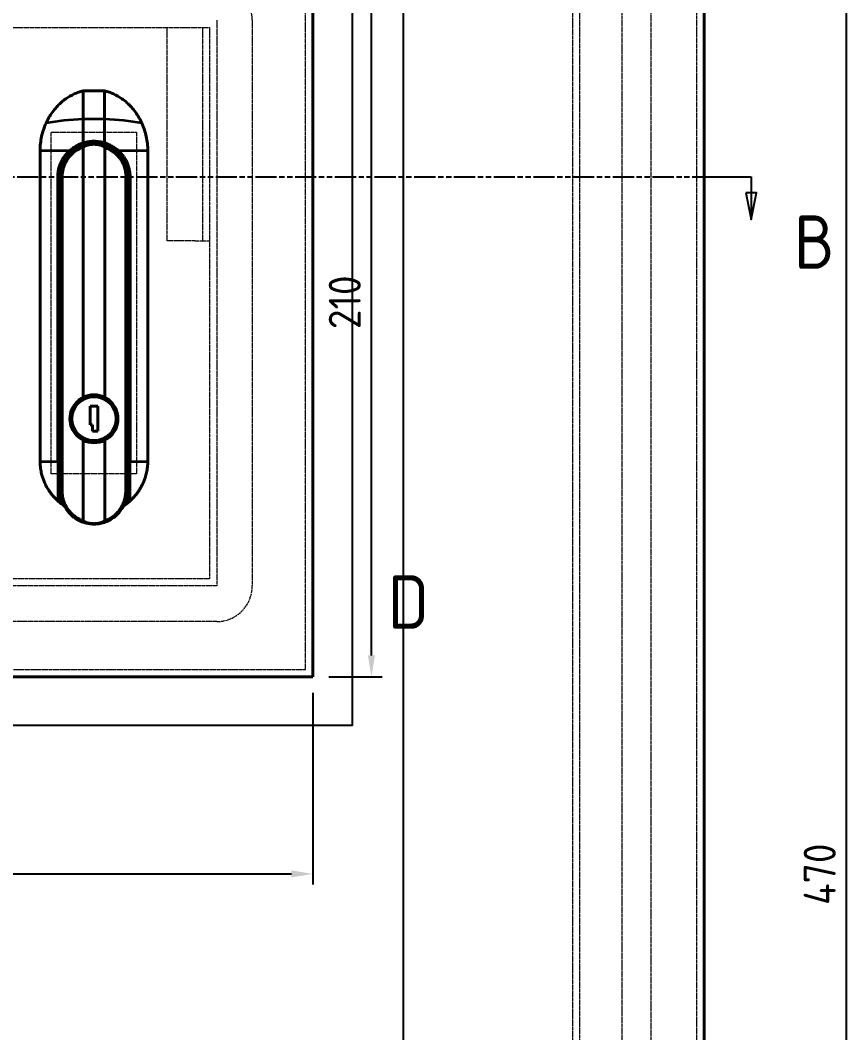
# Model space of a CAD drawing. Header units: millimetres. Extents: x 0 to 3567, y 0 to 2523.
# Drawn here: x 1014.7 to 1245.9, y 529.5 to 814.1 of the extents above; entities that cross this region are included whole.
import ezdxf

# ---------------------------------------------------------------- set-up
doc = ezdxf.new("R2010")
doc.units = ezdxf.units.MM
doc.header["$LTSCALE"] = 3
for name, pattern in [('CHAIN', [0.7087, 0.4724, -0.0591, 0.1181, -0.0591]), ('DASHED', [0.2067, 0.1654, -0.0413]), ('DOUBLE_DASH_CHAIN', [1.2403, 0.6614, -0.0827, 0.1654, -0.0827, 0.1654, -0.0827])]:
    doc.linetypes.add(name, pattern=pattern)
for name, color, linetype, lineweight, true_color in [('가려진 것(ISO)', 2, 'DASHED', 18, 0xffff00), ('가시적인 것(ISO)', 3, 'Continuous', 40, 0x00ff00), ('가시적인 좁은 것(ISO)', 3, 'Continuous', 35, 0x00ff00), ('치수(ISO)', 2, 'Continuous', 25, 0xffff00)]:
    doc.layers.add(name, color=color, linetype=linetype, lineweight=lineweight, true_color=true_color)
doc.layers.add('단면선(ISO)', color=7, linetype='CHAIN', lineweight=25)
doc.layers.add('상세 경계(JIS)', color=7, linetype='Continuous', lineweight=25)
doc.styles.add('부품번호텍스트_PSTEK_POSCO', font='isocp.shx')
doc.styles.add('치수 텍스트_PSTEK_POSCO', font='isocp.shx')
doc.dimstyles.new('치수_PSTEK_POSCO', dxfattribs={"dimscale": 3, "dimtxt": 3, "dimasz": 2, "dimexe": 1, "dimexo": 1.5, "dimgap": 1, "dimtad": 1, "dimrnd": 1e-08, "dimdsep": 46, "dimtxsty": '치수 텍스트_PSTEK_POSCO', "dimcen": 0.09, "dimdle": 10, "dimclrd": 7, "dimclre": 7, "dimclrt": 2, "dimadec": 1, "dimazin": 2, "dimtfac": 1, "dimtmove": 0, "dimatfit": 3, "dimfxl": 1, "dimtolj": 1, "dimlwd": -1, "dimlwe": -1, "dimarcsym": 0})

# ---------------------------------------------------------------- blocks, each defined once
blk = doc.blocks.new('2dTransSection1')
at = {"layer": '단면선(ISO)', "linetype": 'DOUBLE_DASH_CHAIN'}
blk.add_line((218.882, 256.689), (406.711, 256.689), dxfattribs=at)
at = {"layer": '단면선(ISO)', "linetype": 'Continuous'}
for p, q in [((402.732, 256.689), (406.711, 256.689)), ((406.711, 256.689), (406.711, 255.189)), ((406.211, 255.189), (406.711, 252.689)), ((407.211, 255.189), (406.211, 255.189)), ((406.711, 255.189), (406.711, 252.689)), ((406.711, 252.689), (407.211, 255.189))]:
    blk.add_line(p, q, dxfattribs=at)
at = {"layer": '단면선(ISO)', "linetype": 'Continuous', "flags": 128}
blk.add_lwpolyline([(406.211, 255.189), (406.711, 252.689), (407.211, 255.189), (406.211, 255.189)], dxfattribs=at)
at = {"layer": '단면선(ISO)'}
blk.add_solid([(406.211, 255.189), (406.711, 252.689), (407.211, 255.189), (406.211, 255.189)], dxfattribs=at)
at = {"layer": '단면선(ISO)', "insert": (410.731, 248.082), "char_height": 5, "attachment_point": 7, "style": '부품번호텍스트_PSTEK_POSCO'}
blk.add_mtext('B', dxfattribs=at)
blk = doc.blocks.new('*D25')
at = {"layer": 'Defpoints', "color": 0, "transparency": 16777216}
for p in [(676.94, 958.98), (1122.45, 958.98), (1206.94, 288.98)]:
    blk.add_point(p, dxfattribs=at)
at = {"layer": '치수(ISO)', "color": 7, "transparency": 16777216}
blk.add_line((1122.45, 294.98), (1122.45, 952.98), dxfattribs=at)
for points in [[(1121.45, 952.98), (1123.45, 952.98), (1122.45, 958.98)], [(1121.45, 294.98), (1123.45, 294.98), (1122.45, 288.98)]]:
    blk.add_solid(points, dxfattribs=at)
at = {"layer": '치수(ISO)', "color": 2, "transparency": 16777216, "insert": (1114.95, 308.1), "char_height": 9, "attachment_point": 4, "rotation": 90, "style": '치수 텍스트_PSTEK_POSCO'}
blk.add_mtext('\\A1;670', dxfattribs=at)
blk = doc.blocks.new('2dDetail0')
at = {"layer": '상세 경계(JIS)', "flags": 128}
blk.add_lwpolyline([(257.306, 205.317), (369.383, 205.317), (369.383, 285.181), (257.306, 285.181), (257.306, 205.317)], dxfattribs=at)
at = {"layer": '상세 경계(JIS)', "insert": (372.68, 214.359), "char_height": 5, "attachment_point": 7, "style": '부품번호텍스트_PSTEK_POSCO'}
blk.add_mtext('D', dxfattribs=at)
blk = doc.blocks.new('*D90')
at = {"layer": 'Defpoints', "color": 0, "transparency": 16777216}
for p in [(1146.94, 858.98), (1246.94, 858.98), (1146.94, 388.98)]:
    blk.add_point(p, dxfattribs=at)
at = {"layer": '치수(ISO)', "color": 7, "transparency": 16777216}
for p, q in [((1151.44, 858.98), (1249.94, 858.98)), ((1246.94, 394.98), (1246.94, 852.98)), ((1151.44, 388.98), (1249.94, 388.98))]:
    blk.add_line(p, q, dxfattribs=at)
for points in [[(1245.94, 852.98), (1247.94, 852.98), (1246.94, 858.98)], [(1245.94, 394.98), (1247.94, 394.98), (1246.94, 388.98)]]:
    blk.add_solid(points, dxfattribs=at)
at = {"layer": '치수(ISO)', "color": 2, "transparency": 16777216, "insert": (1239.44, 565.44), "char_height": 9, "attachment_point": 4, "rotation": 90, "style": '치수 텍스트_PSTEK_POSCO'}
blk.add_mtext('\\A1;470', dxfattribs=at)
blk = doc.blocks.new('*D96')
at = {"layer": 'Defpoints', "color": 0, "transparency": 16777216}
for p in [(786.94, 629.58), (1096.94, 629.58), (1096.94, 574.17)]:
    blk.add_point(p, dxfattribs=at)
at = {"layer": '치수(ISO)', "color": 7, "transparency": 16777216}
for p, q in [((786.94, 625.08), (786.94, 571.17)), ((1096.94, 625.08), (1096.94, 571.17)), ((792.94, 574.17), (1090.94, 574.17))]:
    blk.add_line(p, q, dxfattribs=at)
for points in [[(792.94, 575.17), (792.94, 573.17), (786.94, 574.17)], [(1090.94, 575.17), (1090.94, 573.17), (1096.94, 574.17)]]:
    blk.add_solid(points, dxfattribs=at)
at = {"layer": '치수(ISO)', "color": 2, "transparency": 16777216, "insert": (934.73, 581.67), "char_height": 9, "attachment_point": 4, "style": '치수 텍스트_PSTEK_POSCO'}
blk.add_mtext('\\A1;310', dxfattribs=at)
blk = doc.blocks.new('*D97')
at = {"layer": 'Defpoints', "color": 0, "transparency": 16777216}
for p in [(1096.94, 839.58), (1113.44, 839.58), (1096.94, 629.58)]:
    blk.add_point(p, dxfattribs=at)
at = {"layer": '치수(ISO)', "color": 7, "transparency": 16777216}
for p, q in [((1101.44, 839.58), (1116.44, 839.58)), ((1113.44, 635.58), (1113.44, 833.58)), ((1101.44, 629.58), (1116.44, 629.58))]:
    blk.add_line(p, q, dxfattribs=at)
for points in [[(1112.44, 833.58), (1114.44, 833.58), (1113.44, 839.58)], [(1112.44, 635.58), (1114.44, 635.58), (1113.44, 629.58)]]:
    blk.add_solid(points, dxfattribs=at)
at = {"layer": '치수(ISO)', "color": 2, "transparency": 16777216, "insert": (1105.94, 727.26), "char_height": 9, "attachment_point": 4, "rotation": 90, "style": '치수 텍스트_PSTEK_POSCO'}
blk.add_mtext('\\A1;210', dxfattribs=at)

msp = doc.modelspace()

# ---------------------------------------------------------------- linework, layer by layer
at = {"layer": '가려진 것(ISO)'}
for p, q in [((1204.9382, 290.9776), (1204.9382, 956.9776)), ((1191.9382, 943.9776), (1191.9382, 303.9776)), ((1183.9382, 321.9776), (1183.9382, 925.9776)), ((1169.9382, 921.9776), (1169.9382, 325.9776)), ((1171.9382, 923.9776), (1171.9382, 323.9776)), ((1094.9382, 631.5776), (1094.9382, 837.5776)), ((1069.9382, 814.0776), (1069.9382, 655.0776)), ((1079.9382, 814.0776), (1079.9382, 655.0776)), ((815.9382, 812.0776), (1067.9382, 812.0776)), ((1055.9382, 812.0776), (1055.9382, 752.0776)), ((1065.9382, 812.0776), (1065.9382, 752.0776)), ((1067.9382, 812.0776), (1067.9382, 657.0776)), ((1023.4382, 686.5776), (1023.4382, 782.5776)), ((1023.4382, 782.5776), (1047.4382, 782.5776)), ((1047.4382, 782.5776), (1047.4382, 686.5776)), ((1063.9382, 752.0776), (1055.9382, 752.0776)), ((1063.9382, 752.0776), (1067.9382, 752.0776)), ((1047.4382, 686.5776), (1023.4382, 686.5776)), ((1069.9382, 655.0776), (813.9382, 655.0776)), ((1067.9382, 657.0776), (815.9382, 657.0776)), ((1069.9382, 645.0776), (813.9382, 645.0776)), ((788.9382, 631.5776), (1094.9382, 631.5776))]:
    msp.add_line(p, q, dxfattribs=at)
for centre, start, end in [((1069.9382, 814.0776), 0, 90), ((1069.9382, 655.0776), 270, 0)]:
    msp.add_arc(centre, 10, start, end, dxfattribs=at)
at = {"layer": '가시적인 것(ISO)'}
for p, q in [((1206.9382, 288.9776), (1206.9382, 958.9776)), ((1096.9382, 629.5776), (1096.9382, 839.5776)), ((1038.4382, 794.2286), (1032.4382, 794.2286)), ((1032.4382, 786.2462), (1032.4382, 794.2286)), ((1038.4382, 786.2462), (1038.4382, 794.2286)), ((1032.4382, 779.6976), (1032.4382, 786.2462)), ((1038.4382, 779.6976), (1038.4382, 786.2462)), ((1020.3007, 777.4423), (1020.3007, 690.0884)), ((1032.4152, 778.3105), (1032.4152, 708.1128)), ((1038.4612, 778.3104), (1038.4612, 708.1128)), ((1050.5757, 777.4423), (1050.5757, 690.0884)), ((1025.6882, 690.0807), (1025.6882, 770.0776)), ((1026.1882, 770.0776), (1026.1882, 681.7276)), ((1044.6882, 681.7273), (1044.6882, 770.0777)), ((1045.1882, 770.0776), (1045.1882, 690.0821)), ((1034.3382, 705.5776), (1034.3382, 700.3776)), ((1036.5382, 705.5776), (1034.3382, 705.5776)), ((1036.5382, 698.5776), (1036.5382, 705.5776)), ((1034.3382, 700.3776), (1035.0382, 700.3776)), ((1035.0382, 700.3776), (1035.0382, 698.5776)), ((1035.0382, 698.5776), (1036.5382, 698.5776)), ((1032.4152, 696.0424), (1032.4151, 673.4947)), ((1038.4612, 696.0424), (1038.4611, 673.4949)), ((1025.6882, 690.0807), (1025.6882, 679.5698)), ((1045.1882, 679.5698), (1045.1882, 690.0821)), ((786.9382, 629.5776), (1096.9382, 629.5776))]:
    msp.add_line(p, q, dxfattribs=at)
msp.add_circle((1035.4382, 702.0776), 6.65, dxfattribs=at)
for centre, radius, start, end in [((1035.4382, 702.0776), 6.75, 63.394167, 116.605833), ((1026.1882, 706.2877), 0.5, 158.65078, 180), ((1035.4382, 702.299), 10.5733, 151.026608, 156.674273), ((1035.4382, 702.299), 10.5733, 23.325727, 28.973392), ((1044.6882, 706.2877), 0.5, 0, 23.325727), ((1035.4382, 702.0776), 6.75, 243.394167, 296.605833), ((1026.1882, 692.5432), 0.5, 180, 270), ((1044.6882, 692.5432), 0.5, 270, 0)]:
    msp.add_arc(centre, radius, start, end, dxfattribs=at)
for centre, major_axis, ratio, start_param, end_param in [((1025.3717, 679.6038), (-0.0213, 0.6567), 0.48079044, 4.24002372, 4.64485713), ((1045.504, 679.6035), (0.0211, 0.656), 0.48032831, 1.63765053, 2.04293207)]:
    msp.add_ellipse(centre, major_axis=major_axis, ratio=ratio, start_param=start_param, end_param=end_param, dxfattribs=at)
for points, knots in [([(1021.9747, 785.1425), (1022.4781, 786.2269), (1023.0785, 787.2665), (1024.4775, 789.2074), (1025.274, 790.1054), (1026.6095, 791.3034), (1027.0772, 791.6772), (1028.2996, 792.5388), (1029.0783, 792.9886), (1030.3041, 793.5464), (1030.7208, 793.7123), (1031.5699, 794.0025), (1032.0016, 794.1266), (1032.4382, 794.2286)], [-1.4373876, -1.4373876, -1.4373876, -1.4373876, -1.07799796, -1.07799796, -0.71829101, -0.71829101, -0.53864198, -0.53864198, -0.26919777, -0.26919777, -0.13451784, -0.13451784, -0.000001, -0.000001, -0.000001, -0.000001]), ([(1038.4382, 794.2286), (1038.8748, 794.1266), (1039.3065, 794.0025), (1040.1556, 793.7123), (1040.5723, 793.5464), (1041.7981, 792.9886), (1042.5769, 792.5388), (1043.7992, 791.6773), (1044.2669, 791.3034), (1045.6024, 790.1054), (1046.3989, 789.2074), (1047.7979, 787.2665), (1048.3983, 786.2269), (1048.9017, 785.1425)], [-1.43451955, -1.43451955, -1.43451955, -1.43451955, -1.30026929, -1.30026929, -1.16585639, -1.16585639, -0.89694514, -0.89694514, -0.71765182, -0.71765182, -0.35866508, -0.35866508, -0.000001, -0.000001, -0.000001, -0.000001]), ([(1020.3007, 777.4423), (1020.3007, 778.7652), (1020.4401, 780.0896), (1020.8587, 782.0307), (1021.0331, 782.6701), (1021.4518, 783.9258), (1021.696, 784.5423), (1021.9747, 785.1425)], [-0.794182825, -0.794182825, -0.794182825, -0.794182825, -0.397060479, -0.397060479, -0.1985164, -0.1985164, -0.000001, -0.000001, -0.000001, -0.000001]), ([(1048.9017, 785.1425), (1049.1804, 784.5423), (1049.4246, 783.9258), (1049.8433, 782.6701), (1050.0177, 782.0307), (1050.4363, 780.0896), (1050.5757, 778.7652), (1050.5757, 777.4423)], [-0.79365146, -0.79365146, -0.79365146, -0.79365146, -0.595268882, -0.595268882, -0.396857642, -0.396857642, -0.000001, -0.000001, -0.000001, -0.000001]), ([(1032.4383, 779.6976), (1032.4548, 779.6469), (1032.4721, 779.5904), (1032.4873, 779.5432), (1032.5026, 779.4961), (1032.516, 779.4571), (1032.5261, 779.4299), (1032.5362, 779.4026), (1032.5428, 779.3877), (1032.5453, 779.3885)], [0, 0, 0, 0, 0.333333333, 0.333333333, 0.333333333, 0.666666667, 0.666666667, 0.666666667, 0.999999999, 0.999999999, 0.999999999, 0.999999999]), ([(1035.4394, 779.8276), (1035.894, 779.8275), (1036.3661, 779.7957), (1036.8503, 779.7248), (1037.3344, 779.6539), (1037.8306, 779.544), (1038.3311, 779.3885)], [0.000000008, 0.000000008, 0.000000008, 0.000000008, 0.5, 0.5, 0.5, 1, 1, 1, 1]), ([(1038.3311, 779.3885), (1038.3335, 779.3878), (1038.34, 779.4027), (1038.3501, 779.4299), (1038.3602, 779.4572), (1038.3738, 779.4961), (1038.3891, 779.5432), (1038.4044, 779.5904), (1038.4217, 779.6469), (1038.4382, 779.6976)], [0, 0, 0, 0, 0.33333333, 0.33333333, 0.33333333, 0.66666667, 0.66666667, 0.66666667, 1, 1, 1, 1]), ([(1025.6882, 770.0776), (1025.6882, 770.3559), (1025.7002, 770.6316), (1025.7232, 770.9027), (1025.7462, 771.1738), (1025.7802, 771.4404), (1025.8249, 771.7044), (1025.8696, 771.9684), (1025.9252, 772.2298), (1025.989, 772.4807), (1026.0528, 772.7316), (1026.1243, 772.972), (1026.2061, 773.2131), (1026.288, 773.4542), (1026.3803, 773.696), (1026.489, 773.9473), (1026.5977, 774.1985), (1026.723, 774.4593), (1026.8676, 774.726), (1027.0123, 774.9927), (1027.1763, 775.2655), (1027.3634, 775.542), (1027.5506, 775.8186), (1027.7608, 776.099), (1027.9995, 776.3807), (1028.2382, 776.6624), (1028.5055, 776.9453), (1028.8039, 777.2225)], [0, 0, 0, 0, 0.11111111, 0.11111111, 0.11111111, 0.22222222, 0.22222222, 0.22222222, 0.33333333, 0.33333333, 0.33333333, 0.44444444, 0.44444444, 0.44444444, 0.55555556, 0.55555556, 0.55555556, 0.66666667, 0.66666667, 0.66666667, 0.77777778, 0.77777778, 0.77777778, 0.88888889, 0.88888889, 0.88888889, 1, 1, 1, 1]), ([(1029.9188, 777.5004), (1029.4678, 777.165), (1029.0534, 776.7915), (1028.6908, 776.405), (1028.3241, 776.0139), (1028.0097, 775.6102), (1027.7437, 775.2115), (1027.4973, 774.8423), (1027.2921, 774.4777), (1027.1192, 774.1219)], [0.632184069, 0.632184069, 0.632184069, 0.632184069, 0.684210526, 0.684210526, 0.684210526, 0.736842105, 0.736842105, 0.736842105, 0.785600935, 0.785600935, 0.785600935, 0.785600935]), ([(1028.8039, 777.2225), (1029.1579, 777.5511), (1029.5365, 777.853), (1029.928, 778.1212), (1030.3195, 778.3894), (1030.7229, 778.6253), (1031.1574, 778.8376), (1031.5919, 779.0499), (1032.0581, 779.2372), (1032.5453, 779.3885)], [0.000000002, 0.000000002, 0.000000002, 0.000000002, 0.333333333, 0.333333333, 0.333333333, 0.666666667, 0.666666667, 0.666666667, 1, 1, 1, 1]), ([(1036.4077, 779.2766), (1036.382, 779.2794), (1036.3563, 779.282), (1036.3305, 779.2845), (1035.7737, 779.3384), (1035.2109, 779.3418), (1034.6514, 779.2941), (1034.2989, 779.264), (1033.9476, 779.2136), (1033.5998, 779.143)], [0.4186191542, 0.4186191542, 0.4186191542, 0.4186191542, 0.4210526316, 0.4210526316, 0.4210526316, 0.4736842105, 0.4736842105, 0.4736842105, 0.5068461747, 0.5068461747, 0.5068461747, 0.5068461747]), ([(1038.3311, 779.3885), (1038.7517, 779.2579), (1039.1774, 779.0941), (1039.5983, 778.8955), (1040.0193, 778.6969), (1040.4358, 778.4642), (1040.8504, 778.1875), (1041.265, 777.9108), (1041.6772, 777.5894), (1042.0725, 777.2225)], [0, 0, 0, 0, 0.333333333, 0.333333333, 0.333333333, 0.666666667, 0.666666667, 0.666666667, 0.999999984, 0.999999984, 0.999999984, 0.999999984]), ([(1042.481, 776.0743), (1042.4079, 776.1602), (1042.3332, 776.2447), (1042.2572, 776.3277), (1041.8668, 776.7536), (1041.4391, 777.1399), (1040.9833, 777.4813), (1040.5275, 777.8227), (1040.0436, 778.1193), (1039.5399, 778.3685), (1039.2711, 778.5014), (1038.9967, 778.6209), (1038.7176, 778.7267)], [0.20027112, 0.20027112, 0.20027112, 0.20027112, 0.210526316, 0.210526316, 0.210526316, 0.263157895, 0.263157895, 0.263157895, 0.315789474, 0.315789474, 0.315789474, 0.343868541, 0.343868541, 0.343868541, 0.343868541]), ([(1042.0725, 777.2225), (1042.5104, 776.8158), (1042.8948, 776.384), (1043.2295, 775.9391), (1043.5642, 775.4942), (1043.8491, 775.0361), (1044.0873, 774.5781), (1044.3256, 774.1202), (1044.5185, 773.663), (1044.6765, 773.1946), (1044.8346, 772.7261), (1044.9583, 772.2469), (1045.0473, 771.7292), (1045.1363, 771.2116), (1045.1882, 770.6553), (1045.1882, 770.0776)], [0, 0, 0, 0, 0.2, 0.2, 0.2, 0.4, 0.4, 0.4, 0.6, 0.6, 0.6, 0.8, 0.8, 0.8, 1, 1, 1, 1]), ([(1044.124, 773.2586), (1044.1081, 773.3022), (1044.0918, 773.3457), (1044.0751, 773.3891), (1043.8695, 773.9254), (1043.6113, 774.448), (1043.3058, 774.9421), (1043.3021, 774.948), (1043.2985, 774.954), (1043.2948, 774.9599)], [0.1010049834, 0.1010049834, 0.1010049834, 0.1010049834, 0.1052631579, 0.1052631579, 0.1052631579, 0.1578947368, 0.1578947368, 0.1578947368, 0.1585288644, 0.1585288644, 0.1585288644, 0.1585288644]), ([(1026.8707, 773.5648), (1026.7821, 773.3473), (1026.705, 773.1339), (1026.6375, 772.9253), (1026.5217, 772.5676), (1026.4344, 772.2239), (1026.3685, 771.8948)], [0.8114150302, 0.8114150302, 0.8114150302, 0.8114150302, 0.8421052632, 0.8421052632, 0.8421052632, 0.8947233693, 0.8947233693, 0.8947233693, 0.8947233693]), ([(1025.6882, 770.0776), (1025.6882, 769.5891), (1025.7272, 769.0545), (1025.8981, 767.9952), (1026.0299, 767.4706), (1026.1882, 766.9954)], [0, 0, 0, 0, 0.150259873, 0.150259873, 0.300519745, 0.300519745, 0.300519745, 0.300519745]), ([(1044.6882, 766.9954), (1044.8465, 767.4706), (1044.9783, 767.9952), (1045.1492, 769.0545), (1045.1882, 769.5891), (1045.1882, 770.0776)], [0.591638864, 0.591638864, 0.591638864, 0.591638864, 0.741898736, 0.741898736, 0.892158609, 0.892158609, 0.892158609, 0.892158609]), ([(1032.4152, 696.0424), (1031.7547, 696.3732), (1031.1565, 696.8134), (1030.0682, 697.9017), (1029.5494, 698.658), (1028.8593, 700.3197), (1028.6882, 701.2256), (1028.6882, 702.0776), (1028.6882, 702.9296), (1028.8593, 703.8355), (1029.5494, 705.4972), (1030.0682, 706.2535), (1031.1565, 707.3418), (1031.7547, 707.782), (1032.4152, 708.1128)], [-0.72151837, -0.72151837, -0.72151837, -0.72151837, -0.5112141, -0.5112141, -0.25560705, -0.25560705, 0, 0, 0, 0.25560705, 0.25560705, 0.5112141, 0.5112141, 0.72151837, 0.72151837, 0.72151837, 0.72151837]), ([(1038.4612, 708.1128), (1039.1217, 707.782), (1039.7199, 707.3418), (1040.8082, 706.2535), (1041.327, 705.4972), (1042.0171, 703.8355), (1042.1882, 702.9296), (1042.1882, 701.2256), (1042.0171, 700.3197), (1041.327, 698.658), (1040.8082, 697.9017), (1039.7199, 696.8134), (1039.1217, 696.3732), (1038.4612, 696.0424)], [1.32315626, 1.32315626, 1.32315626, 1.32315626, 1.53346053, 1.53346053, 1.78906758, 1.78906758, 2.04467463, 2.04467463, 2.30028168, 2.30028168, 2.55588873, 2.55588873, 2.766193, 2.766193, 2.766193, 2.766193]), ([(1025.2666, 678.998), (1024.4938, 679.6985), (1023.7953, 680.4772), (1022.5697, 682.1659), (1022.046, 683.0712), (1021.1934, 684.9754), (1020.867, 685.9685), (1020.5347, 687.4963), (1020.4503, 688.011), (1020.3352, 689.0467), (1020.3045, 689.5676), (1020.3007, 690.0884)], [-1.25220925, -1.25220925, -1.25220925, -1.25220925, -0.93896824, -0.93896824, -0.62576145, -0.62576145, -0.3126285, -0.3126285, -0.1562493, -0.1562493, -0.000001, -0.000001, -0.000001, -0.000001]), ([(1050.5757, 690.0884), (1050.5719, 689.5675), (1050.5411, 689.0465), (1050.426, 688.0106), (1050.3416, 687.4958), (1050.0092, 685.9677), (1049.6827, 684.9744), (1048.8299, 683.0703), (1048.3063, 682.1652), (1047.0808, 680.4768), (1046.3824, 679.6983), (1045.6098, 678.998)], [-1.25078986, -1.25078986, -1.25078986, -1.25078986, -1.09468686, -1.09468686, -0.93845387, -0.93845387, -0.62561404, -0.62561404, -0.31282474, -0.31282474, -0.00000088, -0.00000088, -0.00000088, -0.00000088]), ([(1028.1748, 675.9999), (1027.548, 676.7948), (1027.0449, 677.7081), (1026.3678, 679.6423), (1026.1882, 680.6924), (1026.1882, 681.7276)], [0, 0, 0, 0, 0.307930439, 0.307930439, 0.618472801, 0.618472801, 0.618472801, 0.618472801]), ([(1044.5345, 680.0483), (1044.5348, 680.0498), (1044.535, 680.0513), (1044.5353, 680.0528), (1044.5597, 680.1851), (1044.5812, 680.3181), (1044.5998, 680.4515), (1044.6585, 680.8732), (1044.6881, 681.3), (1044.6882, 681.7273)], [0.9410152222, 0.9410152222, 0.9410152222, 0.9410152222, 0.9411764706, 0.9411764706, 0.9411764706, 0.9553207522, 0.9553207522, 0.9553207522, 1, 1, 1, 1]), ([(1025.6872, 678.6307), (1025.6836, 678.6337), (1025.671, 678.6442), (1025.6395, 678.671), (1025.627, 678.6815), (1025.5918, 678.7116), (1025.5669, 678.7329), (1025.499, 678.7916), (1025.4521, 678.8324), (1025.3556, 678.9178), (1025.3091, 678.9595), (1025.2666, 678.998)], [-0.0707812005, -0.0707812005, -0.0707812005, -0.0707812005, -0.0554619635, -0.0554619635, -0.0476429769, -0.0476429769, -0.0354768856, -0.0354768856, -0.0172173939, -0.0172173939, -0.0000010422, -0.0000010422, -0.0000010422, -0.0000010422]), ([(1025.6872, 678.6307), (1025.6853, 678.6323), (1025.6812, 678.6386), (1025.6708, 678.6584), (1025.6642, 678.6729), (1025.6439, 678.7245), (1025.6287, 678.7734), (1025.6089, 678.8881), (1025.6019, 678.9692), (1025.6251, 679.1546), (1025.6457, 679.2342), (1025.6626, 679.3142)], [0.000001, 0.000001, 0.000001, 0.000001, 0.0081161226, 0.0081161226, 0.0172801377, 0.0172801377, 0.0368124179, 0.0368124179, 0.0561770731, 0.0561770731, 0.0720283438, 0.0720283438, 0.0720283438, 0.0720283438]), ([(1025.6872, 678.6307), (1026.0272, 678.3446), (1026.5283, 677.9594), (1027.0521, 677.6065), (1027.2091, 677.5049)], [0, 0, 0, 0, 0.176054506, 0.250168, 0.250168, 0.250168, 0.250168]), ([(1043.3007, 676.8549), (1043.3146, 676.8773), (1043.3284, 676.8997), (1043.342, 676.9222), (1043.4043, 677.0247), (1043.4645, 677.1281), (1043.5225, 677.2325), (1043.7398, 677.6233), (1043.9273, 678.0271), (1044.0844, 678.4404), (1044.0976, 678.475), (1044.1105, 678.5097), (1044.1232, 678.5444)], [0.8208071741, 0.8208071741, 0.8208071741, 0.8208071741, 0.8235294118, 0.8235294118, 0.8235294118, 0.8359271989, 0.8359271989, 0.8359271989, 0.8823529412, 0.8823529412, 0.8823529412, 0.8862409018, 0.8862409018, 0.8862409018, 0.8862409018]), ([(1043.6685, 677.5057), (1043.8233, 677.6059), (1043.9763, 677.7089), (1044.1274, 677.8147), (1044.3825, 677.9934), (1044.6321, 678.1799), (1044.8757, 678.3739), (1044.9813, 678.4581), (1045.0859, 678.5437), (1045.1892, 678.6307)], [0.750032047, 0.750032047, 0.750032047, 0.750032047, 0.823088642, 0.823088642, 0.823088642, 0.946474871, 0.946474871, 0.946474871, 1, 1, 1, 1]), ([(1045.2138, 679.3142), (1045.2307, 679.2343), (1045.2512, 679.1547), (1045.2745, 678.9693), (1045.2675, 678.8883), (1045.2478, 678.7736), (1045.2325, 678.7246), (1045.2122, 678.6729), (1045.2056, 678.6584), (1045.1952, 678.6386), (1045.1911, 678.6323), (1045.1892, 678.6307)], [0.000001, 0.000001, 0.000001, 0.000001, 0.024489744, 0.024489744, 0.054427799, 0.054427799, 0.084635184, 0.084635184, 0.09880659, 0.09880659, 0.111353737, 0.111353737, 0.111353737, 0.111353737]), ([(1045.1892, 678.6307), (1045.1928, 678.6337), (1045.2054, 678.6442), (1045.2369, 678.671), (1045.2494, 678.6815), (1045.2846, 678.7116), (1045.3095, 678.7329), (1045.3774, 678.7916), (1045.4243, 678.8324), (1045.5208, 678.9178), (1045.5673, 678.9595), (1045.6098, 678.998)], [0.0000018341, 0.0000018341, 0.0000018341, 0.0000018341, 0.015415401, 0.015415401, 0.0232826604, 0.0232826604, 0.0355238411, 0.0355238411, 0.0538959094, 0.0538959094, 0.0712183108, 0.0712183108, 0.0712183108, 0.0712183108]), ([(1028.1749, 676), (1028.3048, 675.8352), (1028.44, 675.6752), (1028.5801, 675.5204), (1028.6031, 675.4951), (1028.6261, 675.4698), (1028.6494, 675.4447), (1029.0122, 675.0527), (1029.4064, 674.6949), (1029.8264, 674.3744), (1029.86, 674.3487), (1029.8939, 674.3232), (1029.9278, 674.298), (1030.3451, 673.9886), (1030.7868, 673.7153), (1031.2497, 673.4802), (1031.2949, 673.4573), (1031.3403, 673.4347), (1031.3859, 673.4125), (1031.8076, 673.207), (1032.2462, 673.0331), (1032.6963, 672.8933)], [0.213703646, 0.213703646, 0.213703646, 0.213703646, 0.235294118, 0.235294118, 0.235294118, 0.238831697, 0.238831697, 0.238831697, 0.294117647, 0.294117647, 0.294117647, 0.298547694, 0.298547694, 0.298547694, 0.352941176, 0.352941176, 0.352941176, 0.358250276, 0.358250276, 0.358250276, 0.407358339, 0.407358339, 0.407358339, 0.407358339]), ([(1040.8602, 674.2333), (1040.9166, 674.2741), (1040.9726, 674.3156), (1041.028, 674.3577), (1041.1124, 674.4216), (1041.1956, 674.487), (1041.2776, 674.5537), (1041.6503, 674.8571), (1041.9977, 675.1884), (1042.3154, 675.5416), (1042.3776, 675.6108), (1042.4387, 675.6808), (1042.4987, 675.7516)], [0.6989085306, 0.6989085306, 0.6989085306, 0.6989085306, 0.7058823529, 0.7058823529, 0.7058823529, 0.7164877504, 0.7164877504, 0.7164877504, 0.7647058824, 0.7647058824, 0.7647058824, 0.774148097, 0.774148097, 0.774148097, 0.774148097]), ([(1035.0102, 672.4875), (1035.4022, 672.4694), (1035.7966, 672.4761), (1036.1906, 672.5083), (1036.268, 672.5146), (1036.3453, 672.5219), (1036.4227, 672.5301), (1036.9165, 672.583), (1037.4088, 672.676), (1037.8932, 672.8093), (1037.9141, 672.8151), (1037.9351, 672.8209), (1037.956, 672.8269)], [0.488862795, 0.488862795, 0.488862795, 0.488862795, 0.529411765, 0.529411765, 0.529411765, 0.537376172, 0.537376172, 0.537376172, 0.588235294, 0.588235294, 0.588235294, 0.590436205, 0.590436205, 0.590436205, 0.590436205])]:
    msp.add_open_spline(points, degree=3, knots=knots, dxfattribs=at)
for points in [[(1032.5453, 779.3885), (1032.9644, 779.5187), (1033.8691, 779.7379), (1034.8988, 779.8276), (1035.4394, 779.8276)], [(1029.9188, 777.5004), (1030.3965, 777.8557), (1030.912, 778.1667), (1031.4517, 778.4245)], [(1032.97, 778.9922), (1032.4511, 778.8485), (1031.9427, 778.659), (1031.4517, 778.4245)], [(1038.4612, 778.3104), (1038.4612, 778.3265), (1038.4505, 778.3569), (1038.4208, 778.3992), (1038.3847, 778.4374), (1038.3426, 778.4747), (1038.2949, 778.5117), (1038.2411, 778.5492), (1038.1809, 778.5875), (1038.1137, 778.6267), (1038.0395, 778.6666), (1037.9589, 778.7068), (1037.8722, 778.7471), (1037.7772, 778.788), (1037.6744, 778.8291), (1037.5635, 778.8701), (1037.4442, 778.9107), (1037.3166, 778.9506), (1037.1805, 778.9894), (1037.0358, 779.0266), (1036.8824, 779.0619), (1036.7203, 779.0947), (1036.5497, 779.1246), (1036.3706, 779.151), (1036.1834, 779.1735), (1035.9873, 779.1915), (1035.7846, 779.2043), (1035.5769, 779.2114), (1035.3659, 779.2124), (1035.1536, 779.2072), (1034.9418, 779.1956), (1034.7324, 779.1777), (1034.5271, 779.154), (1034.3278, 779.1249), (1034.1361, 779.091), (1033.9537, 779.0531), (1033.7822, 779.0122), (1033.6232, 778.9693), (1033.4773, 778.9254), (1033.3438, 778.8811), (1033.2221, 778.8369), (1033.1114, 778.7932), (1033.011, 778.7502), (1032.9204, 778.7083), (1032.8373, 778.6668), (1032.7615, 778.626), (1032.6937, 778.5863), (1032.6333, 778.5478), (1032.58, 778.5104), (1032.5328, 778.4737), (1032.4913, 778.4368), (1032.4556, 778.399), (1032.4263, 778.357), (1032.4152, 778.3264), (1032.4152, 778.3105)], [(1032.97, 778.9922), (1033.1778, 779.0498), (1033.3881, 779.1001), (1033.5998, 779.143)], [(1036.4077, 779.2766), (1037.1965, 779.1936), (1037.98, 779.0064), (1038.7176, 778.7267)], [(1026.8707, 773.5648), (1026.9474, 773.7533), (1027.0304, 773.9392), (1027.1192, 774.1219)], [(1042.481, 776.0743), (1042.779, 775.7244), (1043.0516, 775.3511), (1043.2948, 774.9599)], [(1026.229, 770.9453), (1026.259, 771.264), (1026.3057, 771.5815), (1026.3685, 771.8948)], [(1044.124, 773.2586), (1044.3037, 772.7682), (1044.4425, 772.2591), (1044.537, 771.7431)], [(1044.6882, 770.0777), (1044.6882, 770.6313), (1044.6383, 771.1897), (1044.537, 771.7431)], [(1026.229, 770.9453), (1026.2005, 770.6434), (1026.1882, 770.3531), (1026.1882, 770.0776)], [(1025.7291, 706.4856), (1025.7268, 706.4804), (1025.7246, 706.475), (1025.7225, 706.4697)], [(1025.7291, 706.4856), (1025.7291, 706.4856), (1025.7291, 706.4856), (1025.7291, 706.4856)], [(1044.5345, 680.0483), (1044.4399, 679.5362), (1044.3017, 679.0312), (1044.1232, 678.5444)], [(1027.8587, 677.1074), (1027.8588, 677.1073), (1027.8589, 677.1073), (1027.8589, 677.1072)], [(1043.3007, 676.8549), (1043.0609, 676.4679), (1042.7921, 676.0983), (1042.4987, 675.7516)], [(1043.0132, 677.1047), (1043.0132, 677.1048), (1043.0132, 677.1048), (1043.0132, 677.1048)], [(1038.4611, 673.4949), (1038.4611, 673.4786), (1038.4503, 673.4483), (1038.4212, 673.4066), (1038.3857, 673.3689), (1038.3441, 673.3318), (1038.2965, 673.2947), (1038.2421, 673.2566), (1038.1803, 673.2173), (1038.1105, 673.1767), (1038.0333, 673.1353), (1037.9481, 673.0931), (1037.8534, 673.0497), (1037.7499, 673.0059), (1037.6379, 672.9622), (1037.5178, 672.9191), (1037.3901, 672.8771), (1037.2551, 672.8366), (1037.1134, 672.7981), (1036.9655, 672.762), (1036.8119, 672.7286), (1036.6532, 672.6982), (1036.49, 672.6713), (1036.3229, 672.648), (1036.1527, 672.6286), (1035.9799, 672.6133), (1035.8055, 672.6022), (1035.63, 672.5953), (1035.4544, 672.5928), (1035.2789, 672.5945), (1035.1028, 672.6006), (1034.9274, 672.611), (1034.7534, 672.6257), (1034.5815, 672.6445), (1034.4126, 672.6674), (1034.2473, 672.694), (1034.0864, 672.7242), (1033.9304, 672.7575), (1033.7801, 672.7937), (1033.6361, 672.8324), (1033.4988, 672.8732), (1033.3688, 672.9155), (1033.2466, 672.9591), (1033.1327, 673.0033), (1033.0275, 673.0476), (1032.9314, 673.0915), (1032.845, 673.1343), (1032.7671, 673.176), (1032.6967, 673.217), (1032.6345, 673.2565), (1032.5799, 673.2947), (1032.5322, 673.3319), (1032.4907, 673.369), (1032.4552, 673.4066), (1032.4261, 673.4484), (1032.4151, 673.4789), (1032.4151, 673.4947)], [(1035.0102, 672.4875), (1034.2268, 672.5237), (1033.442, 672.6618), (1032.6963, 672.8933)], [(1040.8602, 674.2333), (1039.9925, 673.6056), (1038.9957, 673.1209), (1037.956, 672.8269)]]:
    msp.add_open_spline(points, degree=3, dxfattribs=at)
at = {"layer": '가시적인 좁은 것(ISO)'}
for p, q in [((1038.4382, 786.2462), (1032.4382, 786.2462)), ((1020.3007, 777.4423), (1028.5171, 777.4423)), ((1042.3593, 777.4423), (1050.5757, 777.4423)), ((1025.2666, 690.0807), (1025.2666, 770.0776)), ((1025.6882, 770.0776), (1025.2666, 770.0776)), ((1026.1882, 770.0776), (1026.513, 770.0776)), ((1026.513, 770.0776), (1026.513, 681.7276)), ((1044.3634, 681.7281), (1044.3649, 770.0774)), ((1045.1882, 770.0776), (1045.6098, 770.0776)), ((1045.6098, 770.0776), (1045.6098, 690.0807)), ((1026.1882, 709.2545), (1025.6882, 709.2545)), ((1044.6882, 709.2545), (1045.1882, 709.2545)), ((1025.2666, 690.0807), (1025.2666, 678.998)), ((1025.6882, 690.0807), (1025.2666, 690.0807)), ((1045.6098, 678.998), (1045.6098, 690.0807)), ((1026.1882, 681.7276), (1026.513, 681.7276))]:
    msp.add_line(p, q, dxfattribs=at)
msp.add_circle((1035.4382, 702.0776), 6.15, dxfattribs=at)
for centre, start, end in [((1026.1882, 692.5432), 255.522488, 270), ((1044.6882, 692.5432), 270, 284.477512)]:
    msp.add_arc(centre, 2, start, end, dxfattribs=at)
for centre, major_axis, ratio, start_param, end_param in [((1035.4382, 778.8919), (-25.09, 0), 0.29523422, 4.83224529, 5.2788024), ((1035.4382, 778.8919), (-25.09, 0), 0.29523422, 4.14597556, 4.59253267), ((1035.4394, 780.1276), (0, -0.3), 0.00001122, 4.62129791, 6.28318473), ((1028.5998, 777.4423), (0.2041, -0.2198), 0.20580467, 4.52356865, 6.28318531), ((1042.2766, 777.4423), (-0.2041, -0.2198), 0.20580467, 0, 1.75961662), ((1026.6883, 693.0432), (1.0001, 0.5), 0.00001, 2.09444313, 3.14155951), ((1044.1882, 693.0432), (1, -0.5), 0.00001, 5.23609339, 6.28331315), ((1035.4382, 690.1508), (-25.09, -0.005), 0.00297093, 0.92312773, 1.15337229), ((1045.4882, 690.0821), (-0.3, 0), 0.00509327, 6.28318334, 8.27140391), ((1035.4382, 690.1508), (-25.09, 0.005), 0.00297093, 1.98822037, 2.21846494)]:
    msp.add_ellipse(centre, major_axis=major_axis, ratio=ratio, start_param=start_param, end_param=end_param, dxfattribs=at)
for points, knots in [([(1028.5171, 777.4423), (1028.8899, 777.7877), (1029.2852, 778.1009), (1029.6944, 778.3812), (1029.7628, 778.4281), (1029.8315, 778.474), (1029.9008, 778.519), (1030.2459, 778.7432), (1030.6025, 778.9456), (1030.9814, 779.1283), (1031.1312, 779.2006), (1031.2844, 779.2697), (1031.441, 779.3357), (1031.76, 779.4701), (1032.0929, 779.5911), (1032.4382, 779.6975)], [0.000000002, 0.000000002, 0.000000002, 0.000000002, 0.333333333, 0.333333333, 0.333333333, 0.389038849, 0.389038849, 0.389038849, 0.666666667, 0.666666667, 0.666666667, 0.776400558, 0.776400558, 0.776400558, 0.999996954, 0.999996954, 0.999996954, 0.999996954]), ([(1032.4382, 779.6976), (1032.7917, 779.8092), (1033.1637, 779.9025), (1033.5569, 779.9765), (1033.6505, 779.9941), (1033.7453, 780.0105), (1033.8414, 780.0259), (1034.341, 780.1057), (1034.8742, 780.1549), (1035.4394, 780.1549)], [0, 0, 0, 0, 0.40386338, 0.40386338, 0.40386338, 0.5, 0.5, 0.5, 1, 1, 1, 1]), ([(1035.4394, 780.1549), (1035.9151, 780.1548), (1036.4024, 780.1196), (1036.9026, 780.0465), (1036.9437, 780.0405), (1036.9849, 780.0342), (1037.0262, 780.0277), (1037.4872, 779.9548), (1037.959, 779.8489), (1038.4382, 779.6976)], [0.000000008, 0.000000008, 0.000000008, 0.000000008, 0.5, 0.5, 0.5, 0.541100474, 0.541100474, 0.541100474, 0.999998195, 0.999998195, 0.999998195, 0.999998195]), ([(1038.4382, 779.6976), (1038.7201, 779.6107), (1039.0018, 779.5121), (1039.2825, 779.3993), (1039.4448, 779.3341), (1039.6068, 779.2641), (1039.7682, 779.1889), (1040.1279, 779.0214), (1040.4848, 778.8279), (1040.8398, 778.6053), (1040.9195, 778.5553), (1040.9991, 778.5039), (1041.0786, 778.4509), (1041.5122, 778.162), (1041.943, 777.8281), (1042.3593, 777.4423)], [0, 0, 0, 0, 0.211194987, 0.211194987, 0.211194987, 0.333333333, 0.333333333, 0.333333333, 0.605566963, 0.605566963, 0.605566963, 0.666666667, 0.666666667, 0.666666667, 0.999999987, 0.999999987, 0.999999987, 0.999999987]), ([(1025.2666, 770.0776), (1025.2666, 770.3651), (1025.2791, 770.6488), (1025.3031, 770.9281), (1025.327, 771.2074), (1025.3624, 771.4823), (1025.4092, 771.7545), (1025.4559, 772.0266), (1025.514, 772.296), (1025.5804, 772.5546), (1025.6468, 772.8133), (1025.7215, 773.0611), (1025.8069, 773.3096), (1025.8924, 773.5581), (1025.9886, 773.8073), (1026.102, 774.0663), (1026.2154, 774.3253), (1026.3461, 774.5941), (1026.497, 774.869), (1026.6479, 775.144), (1026.8189, 775.425), (1027.0142, 775.7102), (1027.2095, 775.9953), (1027.429, 776.2845), (1027.6779, 776.5746), (1027.9267, 776.8647), (1028.2048, 777.1558), (1028.5171, 777.4423)], [0, 0, 0, 0, 0.11111111, 0.11111111, 0.11111111, 0.22222222, 0.22222222, 0.22222222, 0.33333333, 0.33333333, 0.33333333, 0.44444444, 0.44444444, 0.44444444, 0.55555556, 0.55555556, 0.55555556, 0.66666667, 0.66666667, 0.66666667, 0.77777778, 0.77777778, 0.77777778, 0.88888889, 0.88888889, 0.88888889, 1, 1, 1, 1]), ([(1032.4152, 778.3105), (1031.9156, 778.1342), (1031.4425, 777.9192), (1030.9883, 777.6625), (1030.5341, 777.4057), (1030.0989, 777.1071), (1029.7033, 776.7822), (1029.3078, 776.4573), (1028.9517, 776.106), (1028.6413, 775.7485), (1028.3308, 775.391), (1028.0659, 775.0273), (1027.8411, 774.6699), (1027.6162, 774.3125), (1027.4314, 773.9615), (1027.2773, 773.6204), (1027.1233, 773.2793), (1027.0001, 772.948), (1026.9009, 772.629), (1026.8017, 772.31), (1026.7265, 772.0032), (1026.6695, 771.7088), (1026.6125, 771.4143), (1026.5737, 771.1323), (1026.5488, 770.8607), (1026.524, 770.589), (1026.513, 770.3278), (1026.513, 770.0776)], [0, 0, 0, 0, 0.11111111, 0.11111111, 0.11111111, 0.22222222, 0.22222222, 0.22222222, 0.33333333, 0.33333333, 0.33333333, 0.44444444, 0.44444444, 0.44444444, 0.55555556, 0.55555556, 0.55555556, 0.66666667, 0.66666667, 0.66666667, 0.77777778, 0.77777778, 0.77777778, 0.88888889, 0.88888889, 0.88888889, 1, 1, 1, 1]), ([(1038.4612, 778.3104), (1038.8918, 778.1544), (1039.3074, 777.9743), (1039.7073, 777.7617), (1040.1072, 777.5491), (1040.4915, 777.304), (1040.8543, 777.0323), (1041.2172, 776.7606), (1041.5585, 776.4623), (1041.8743, 776.1397), (1042.1901, 775.8171), (1042.4802, 775.4703), (1042.7416, 775.104), (1043.0029, 774.7377), (1043.2355, 774.3519), (1043.4377, 773.9517), (1043.6399, 773.5514), (1043.8119, 773.1366), (1043.9496, 772.7108), (1044.0874, 772.2849), (1044.1911, 771.848), (1044.2596, 771.4082), (1044.328, 770.9684), (1044.3612, 770.5257), (1044.3649, 770.0774)], [0, 0, 0, 0, 0.125, 0.125, 0.125, 0.25, 0.25, 0.25, 0.375, 0.375, 0.375, 0.5, 0.5, 0.5, 0.625, 0.625, 0.625, 0.75, 0.75, 0.75, 0.875, 0.875, 0.875, 1, 1, 1, 1]), ([(1042.3593, 777.4423), (1042.8196, 777.02), (1043.2183, 776.5773), (1043.5665, 776.1195), (1043.9147, 775.6616), (1044.2123, 775.1887), (1044.4614, 774.7166), (1044.7104, 774.2446), (1044.911, 773.7734), (1045.076, 773.2905), (1045.2411, 772.8075), (1045.3706, 772.3126), (1045.4628, 771.7801), (1045.555, 771.2475), (1045.6098, 770.6772), (1045.6098, 770.0776)], [0, 0, 0, 0, 0.2, 0.2, 0.2, 0.4, 0.4, 0.4, 0.6, 0.6, 0.6, 0.8, 0.8, 0.8, 1, 1, 1, 1]), ([(1044.365, 770.0774), (1044.428, 770.0774), (1044.4849, 770.0775), (1044.5333, 770.0775), (1044.5817, 770.0776), (1044.6212, 770.0776), (1044.6477, 770.0777), (1044.6743, 770.0777), (1044.6881, 770.0777), (1044.6882, 770.0777)], [0.000000025, 0.000000025, 0.000000025, 0.000000025, 0.333333333, 0.333333333, 0.333333333, 0.666666667, 0.666666667, 0.666666667, 1, 1, 1, 1]), ([(1025.7291, 706.4856), (1025.7291, 706.4856), (1025.7305, 706.4961), (1025.7336, 706.518), (1025.7368, 706.5399), (1025.7415, 706.5734), (1025.7476, 706.6156), (1025.7536, 706.6578), (1025.761, 706.7087), (1025.7695, 706.7663), (1025.778, 706.8239), (1025.7876, 706.8882), (1025.7981, 706.958), (1025.8087, 707.0278), (1025.8203, 707.103), (1025.8328, 707.1833), (1025.8453, 707.2636), (1025.8589, 707.349), (1025.8735, 707.4399), (1025.8881, 707.5308), (1025.9039, 707.6271), (1025.9208, 707.7293), (1025.9378, 707.8315), (1025.9559, 707.9396), (1025.9754, 708.0537), (1025.9949, 708.1677), (1026.0157, 708.2878), (1026.0378, 708.4143), (1026.0599, 708.5407), (1026.0835, 708.6735), (1026.1085, 708.8135), (1026.1336, 708.9534), (1026.1602, 709.1005), (1026.1882, 709.2545)], [0.000052641, 0.000052641, 0.000052641, 0.000052641, 0.090909091, 0.090909091, 0.090909091, 0.181818182, 0.181818182, 0.181818182, 0.272727273, 0.272727273, 0.272727273, 0.363636364, 0.363636364, 0.363636364, 0.454545455, 0.454545455, 0.454545455, 0.545454545, 0.545454545, 0.545454545, 0.636363636, 0.636363636, 0.636363636, 0.727272727, 0.727272727, 0.727272727, 0.818181818, 0.818181818, 0.818181818, 0.909090909, 0.909090909, 0.909090909, 0.999999997, 0.999999997, 0.999999997, 0.999999997]), ([(1044.6882, 709.2545), (1044.7076, 709.1481), (1044.7262, 709.0455), (1044.7439, 708.9473), (1044.7615, 708.849), (1044.7784, 708.755), (1044.7945, 708.6642), (1044.8106, 708.5734), (1044.8261, 708.4858), (1044.8408, 708.4016), (1044.8556, 708.3174), (1044.8696, 708.2366), (1044.8828, 708.1599), (1044.896, 708.0831), (1044.9084, 708.0104), (1044.92, 707.9416), (1044.9317, 707.8729), (1044.9425, 707.808), (1044.9527, 707.7467), (1044.9629, 707.6854), (1044.9724, 707.6275), (1044.9814, 707.5728), (1044.9903, 707.5181), (1044.9986, 707.4665), (1045.0065, 707.4177), (1045.0143, 707.3688), (1045.0217, 707.3228), (1045.0285, 707.2793), (1045.0354, 707.2357), (1045.0418, 707.1946), (1045.0479, 707.1558), (1045.0539, 707.1169), (1045.0596, 707.0802), (1045.0649, 707.0454), (1045.0703, 707.0107), (1045.0752, 706.978), (1045.0799, 706.9471), (1045.0846, 706.9162), (1045.0889, 706.8872), (1045.093, 706.8601), (1045.0971, 706.8329), (1045.1008, 706.8075), (1045.1043, 706.784), (1045.1078, 706.7605), (1045.1109, 706.7389), (1045.1139, 706.7186), (1045.1169, 706.6984), (1045.1196, 706.6796), (1045.1222, 706.6617), (1045.1248, 706.6437), (1045.1273, 706.6265), (1045.1296, 706.6102), (1045.1319, 706.594), (1045.1341, 706.5788), (1045.1361, 706.5646), (1045.1382, 706.5505), (1045.14, 706.5376), (1045.1416, 706.5261), (1045.1432, 706.5147), (1045.1446, 706.5048), (1045.1457, 706.4976), (1045.1467, 706.4903), (1045.1473, 706.4856), (1045.1473, 706.4856)], [0, 0, 0, 0, 0.04761905, 0.04761905, 0.04761905, 0.0952381, 0.0952381, 0.0952381, 0.14285714, 0.14285714, 0.14285714, 0.19047619, 0.19047619, 0.19047619, 0.23809524, 0.23809524, 0.23809524, 0.28571429, 0.28571429, 0.28571429, 0.33333333, 0.33333333, 0.33333333, 0.38095238, 0.38095238, 0.38095238, 0.42857143, 0.42857143, 0.42857143, 0.47619048, 0.47619048, 0.47619048, 0.52380952, 0.52380952, 0.52380952, 0.57142857, 0.57142857, 0.57142857, 0.61904762, 0.61904762, 0.61904762, 0.66666667, 0.66666667, 0.66666667, 0.71428571, 0.71428571, 0.71428571, 0.76190476, 0.76190476, 0.76190476, 0.80952381, 0.80952381, 0.80952381, 0.85714286, 0.85714286, 0.85714286, 0.9047619, 0.9047619, 0.9047619, 0.95238095, 0.95238095, 0.95238095, 1, 1, 1, 1]), ([(1026.1882, 706.8236), (1026.1651, 706.8006), (1026.143, 706.7785), (1026.122, 706.7571), (1026.0942, 706.729), (1026.0681, 706.7022), (1026.0437, 706.6769), (1026.0192, 706.6515), (1025.9963, 706.6275), (1025.9748, 706.6048), (1025.9533, 706.5821), (1025.9333, 706.5607), (1025.9145, 706.5404), (1025.8957, 706.5202), (1025.8781, 706.5011), (1025.8616, 706.483), (1025.8451, 706.4649), (1025.8297, 706.4479), (1025.8153, 706.4319), (1025.8009, 706.4159), (1025.7875, 706.4009), (1025.7752, 706.387), (1025.7629, 706.3732), (1025.7516, 706.3604), (1025.7416, 706.349), (1025.7316, 706.3376), (1025.7227, 706.3274), (1025.715, 706.3186), (1025.7073, 706.3097), (1025.7008, 706.3022), (1025.696, 706.2967), (1025.6912, 706.2912), (1025.6882, 706.2876), (1025.6882, 706.2877)], [0.282730684, 0.282730684, 0.282730684, 0.282730684, 0.333333333, 0.333333333, 0.333333333, 0.4, 0.4, 0.4, 0.466666667, 0.466666667, 0.466666667, 0.533333333, 0.533333333, 0.533333333, 0.6, 0.6, 0.6, 0.666666667, 0.666666667, 0.666666667, 0.733333333, 0.733333333, 0.733333333, 0.8, 0.8, 0.8, 0.866666667, 0.866666667, 0.866666667, 0.933333333, 0.933333333, 0.933333333, 1, 1, 1, 1]), ([(1045.1882, 706.2877), (1045.1882, 706.2876), (1045.1869, 706.2891), (1045.1846, 706.2918), (1045.1823, 706.2945), (1045.1788, 706.2985), (1045.1744, 706.3036), (1045.1699, 706.3088), (1045.1644, 706.3151), (1045.158, 706.3225), (1045.1515, 706.3299), (1045.1441, 706.3385), (1045.1354, 706.3483), (1045.1268, 706.3582), (1045.1169, 706.3694), (1045.1055, 706.3823), (1045.094, 706.3951), (1045.0811, 706.4097), (1045.0664, 706.426), (1045.0518, 706.4423), (1045.0354, 706.4604), (1045.0173, 706.4802), (1044.9993, 706.5), (1044.9796, 706.5214), (1044.9582, 706.5444), (1044.9369, 706.5674), (1044.9139, 706.5919), (1044.8891, 706.618), (1044.8643, 706.6441), (1044.8378, 706.6718), (1044.8091, 706.7013), (1044.7804, 706.7308), (1044.7497, 706.7621), (1044.7166, 706.7952), (1044.7073, 706.8045), (1044.6979, 706.814), (1044.6882, 706.8236)], [0, 0, 0, 0, 0.066666667, 0.066666667, 0.066666667, 0.133333333, 0.133333333, 0.133333333, 0.2, 0.2, 0.2, 0.266666667, 0.266666667, 0.266666667, 0.333333333, 0.333333333, 0.333333333, 0.4, 0.4, 0.4, 0.466666667, 0.466666667, 0.466666667, 0.533333333, 0.533333333, 0.533333333, 0.6, 0.6, 0.6, 0.666666667, 0.666666667, 0.666666667, 0.733333333, 0.733333333, 0.733333333, 0.752012087, 0.752012087, 0.752012087, 0.752012087]), ([(1026.513, 681.7276), (1026.513, 681.2234), (1026.5567, 680.7242), (1026.6454, 680.2264), (1026.734, 679.7286), (1026.8676, 679.2322), (1027.0464, 678.748), (1027.2252, 678.2639), (1027.4492, 677.792), (1027.7141, 677.3436), (1027.979, 676.8951), (1028.2847, 676.47), (1028.6236, 676.077), (1028.9625, 675.6841), (1029.3344, 675.3233), (1029.7336, 674.9982), (1030.1328, 674.673), (1030.5593, 674.3834), (1031.0068, 674.1323), (1031.4544, 673.8811), (1031.9229, 673.6685), (1032.4151, 673.4947)], [0, 0, 0, 0, 0.14285714, 0.14285714, 0.14285714, 0.28571429, 0.28571429, 0.28571429, 0.42857143, 0.42857143, 0.42857143, 0.57142857, 0.57142857, 0.57142857, 0.71428571, 0.71428571, 0.71428571, 0.85714286, 0.85714286, 0.85714286, 1, 1, 1, 1]), ([(1044.3634, 681.7281), (1044.4265, 681.728), (1044.4848, 681.7279), (1044.5335, 681.7277), (1044.5822, 681.7276), (1044.6214, 681.7275), (1044.6479, 681.7274), (1044.6744, 681.7274), (1044.6882, 681.7275), (1044.6882, 681.7273)], [0, 0, 0, 0, 0.33333333, 0.33333333, 0.33333333, 0.66666667, 0.66666667, 0.66666667, 1, 1, 1, 1]), ([(1025.6626, 679.3142), (1025.7852, 679.2043), (1025.914, 679.0925), (1026.0495, 678.9794), (1026.1233, 678.9177), (1026.1991, 678.8557), (1026.2769, 678.7933), (1026.4293, 678.6711), (1026.5896, 678.5476), (1026.7583, 678.4235), (1026.7769, 678.4098), (1026.7956, 678.3962), (1026.8144, 678.3825)], [0, 0, 0, 0, 0.080930676, 0.080930676, 0.080930676, 0.125, 0.125, 0.125, 0.211297535, 0.211297535, 0.211297535, 0.22080193, 0.22080193, 0.22080193, 0.22080193]), ([(1044.0621, 678.3823), (1044.2299, 678.5045), (1044.3973, 678.6319), (1044.5642, 678.7649), (1044.7817, 678.9383), (1044.9984, 679.1211), (1045.2138, 679.3142)], [0.838602304, 0.838602304, 0.838602304, 0.838602304, 0.908671017, 0.908671017, 0.908671017, 1, 1, 1, 1])]:
    msp.add_open_spline(points, degree=3, knots=knots, dxfattribs=at)
for points in [[(1038.4611, 673.4949), (1038.8909, 673.6481), (1039.7167, 674.008), (1040.857, 674.7334), (1041.8718, 675.6139), (1042.7397, 676.6397), (1043.4437, 677.7898), (1043.9671, 679.0388), (1044.292, 680.3632), (1044.3659, 681.2679), (1044.3634, 681.7281)], [(1027.3625, 678.002), (1027.3626, 678.0019), (1027.3626, 678.0019), (1027.3627, 678.0018)], [(1043.5092, 677.9988), (1043.5092, 677.9989), (1043.5092, 677.9989), (1043.5092, 677.9989)]]:
    msp.add_open_spline(points, degree=3, dxfattribs=at)

# ---------------------------------------------------------------- block references
at = {"layer": '단면선(ISO)', "xscale": 3, "yscale": 3, "zscale": 3}
msp.add_blockref('2dTransSection1', (0, 0), dxfattribs=at)
at = {"layer": '상세 경계(JIS)', "xscale": 3, "yscale": 3, "zscale": 3}
msp.add_blockref('2dDetail0', (0, 0), dxfattribs=at)

# ---------------------------------------------------------------- dimensions: what is measured, and where the dimension line sits
at = {"layer": '치수(ISO)', "color": 7}
for base, p1, p2, angle, override, picture, middle in [((1122.4479, 958.9776), (1206.9382, 288.9776), (676.9382, 958.9776), 270, {"dimdec": 2, "dimse1": 1, "dimse2": 1, "dimtp": 0, "dimtm": 0, "dimtdec": 2, "dimtofl": 0, "dimatfit": 1}, '*D25', (1122.4479, 316.4776)), ((1246.9382, 858.9776), (1146.9382, 388.9776), (1146.9382, 858.9776), 90, {"dimdec": 2, "dimtp": 0, "dimtm": 0, "dimtdec": 2, "dimtofl": 0, "dimatfit": 1}, '*D90', (1246.9382, 573.9976)), ((1113.436, 839.5776), (1096.9382, 629.5776), (1096.9382, 839.5776), 90, {"dimdec": 2, "dimtp": 0, "dimtm": 0, "dimtdec": 2, "dimtofl": 0, "dimatfit": 1}, '*D97', (1113.436, 734.5776)), ((1096.9382, 574.1701), (786.9382, 629.5776), (1096.9382, 629.5776), 180, {"dimdec": 2, "dimtp": 0, "dimtm": 0, "dimtdec": 2, "dimtofl": 0, "dimatfit": 1}, '*D96', (941.9382, 574.1701))]:
    dim = msp.add_linear_dim(base=base, p1=p1, p2=p2, angle=angle, dimstyle='치수_PSTEK_POSCO', override=override, dxfattribs=at)
    dim.commit()
    dim.dimension.update_dxf_attribs({"geometry": picture, "text_midpoint": middle, "dimtype": 160})

doc.saveas('drawing.dxf')
